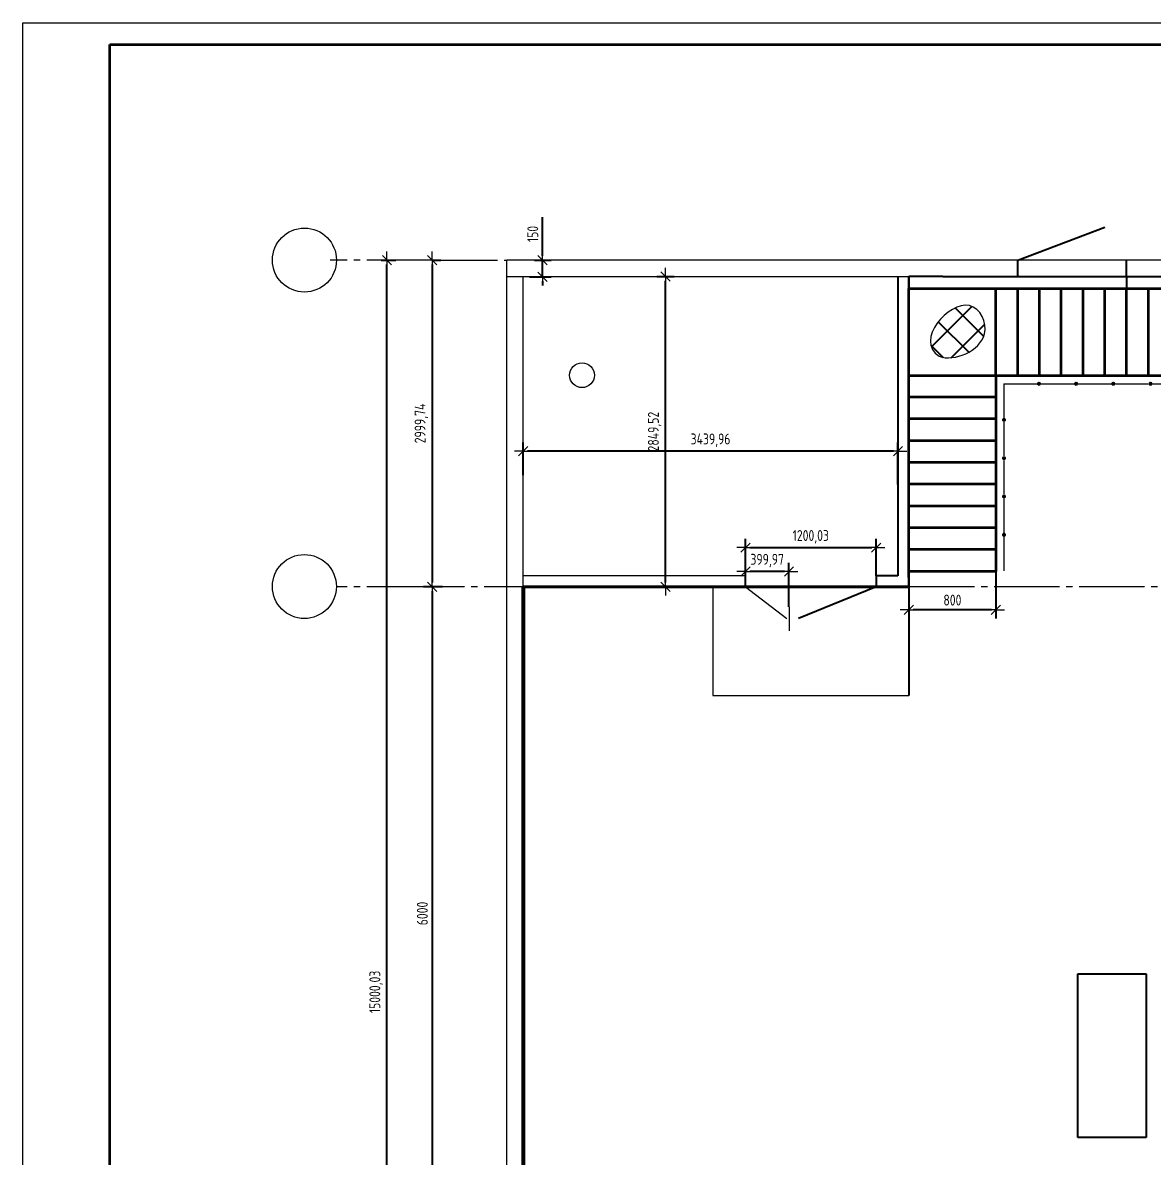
# Model space of a CAD drawing. Header units: millimetres. Extents: x -1731 to 4659, y 0 to 4165.
# Drawn here: x 0 to 259.4, y 333.5 to 594 of the extents above; entities that cross this region are included whole.
import ezdxf

# ---------------------------------------------------------------- set-up
doc = ezdxf.new("R2010")
doc.units = ezdxf.units.MM
for name, pattern in [('K5LT32774', [0]), ('K5LT32775', [0]), ('K5LT32778', [0]), ('K5LT_AXLED', [19.5, 15, -1.5, 1.5, -1.5]), ('K5LT_BASIC', [0]), ('K5LT_THIN', [0]), ('K5LT_THIN_INCLUDED_TO_HATCHING', [0])]:
    doc.linetypes.add(name, pattern=pattern)
doc.layers.add('Системный слой', color=7, linetype='Continuous')
doc.styles.add('KDIMTEXTSTYLE', font='GOST_AU.SHX', dxfattribs={"width": 0.96, "oblique": 15, "height": 5})
doc.dimstyles.new('KDIMSTYLE (0.03)', dxfattribs={"dimtxt": 5, "dimasz": 1, "dimexe": 2, "dimexo": 0, "dimgap": 1, "dimtad": 1, "dimlfac": 40, "dimtxsty": 'KDIMTEXTSTYLE', "dimsah": 1, "dimcen": 0, "dimdle": 1, "dimadec": 0, "dimazin": 0, "dimtfac": 0.667, "dimtmove": 0, "dimatfit": 3, "dimfxl": 1, "dimtvp": 1, "dimtolj": 1, "dimtzin": 0, "dimarcsym": 0})
pattern_1 = [(45, (0, 0), (-3.535534, 3.535534), []), (135, (0, 0), (-3.535534, -3.535534), [])]

# ---------------------------------------------------------------- blocks, each defined once
blk = doc.blocks.new('U17')
at = {"layer": 'Системный слой'}
for points in [[(293.61, 521.58), (293.71, 522), (293.44, 522.34), (293.01, 522.34), (292.73, 522), (292.83, 521.58), (293.22, 521.39)], [(293.61, 512.78), (293.71, 513.21), (293.44, 513.55), (293.01, 513.55), (292.73, 513.21), (292.83, 512.78), (293.22, 512.6)], [(293.61, 503.99), (293.71, 504.42), (293.44, 504.75), (293.01, 504.75), (292.73, 504.42), (292.83, 503.99), (293.22, 503.8)], [(293.61, 495.2), (293.71, 495.62), (293.44, 495.96), (293.01, 495.96), (292.73, 495.62), (292.83, 495.2), (293.22, 495.01)]]:
    blk.add_hatch(color=7, dxfattribs=at).paths.add_polyline_path(points)
at = {"layer": 'Системный слой', "color": 7, "linetype": 'K5LT32778', "lineweight": 13}
for p, q in [((293.22, 530.18), (293.22, 522.39)), ((293.22, 521.39), (293.22, 513.6)), ((293.22, 512.6), (293.22, 504.8)), ((293.22, 503.8), (293.22, 496.01)), ((293.22, 495.01), (293.22, 487.22))]:
    blk.add_line(p, q, dxfattribs=at)
blk = doc.blocks.new('U18')
at = {"layer": 'Системный слой'}
for points in [[(301.56, 529.79), (301.75, 530.18), (301.56, 530.57), (301.14, 530.67), (300.8, 530.4), (300.8, 529.96), (301.14, 529.69)], [(310.27, 530.18), (310.09, 530.57), (309.66, 530.67), (309.32, 530.4), (309.32, 529.96), (309.66, 529.69), (310.09, 529.79)], [(318.61, 529.79), (318.8, 530.18), (318.61, 530.57), (318.19, 530.67), (317.85, 530.4), (317.85, 529.96), (318.19, 529.69)], [(327.14, 529.79), (327.33, 530.18), (327.14, 530.57), (326.72, 530.67), (326.38, 530.4), (326.38, 529.96), (326.72, 529.69)], [(335.85, 530.18), (335.66, 530.57), (335.24, 530.67), (334.9, 530.4), (334.9, 529.96), (335.24, 529.69), (335.66, 529.79)], [(344.19, 529.79), (344.38, 530.18), (344.19, 530.57), (343.77, 530.67), (343.43, 530.4), (343.43, 529.96), (343.77, 529.69)], [(352.72, 529.79), (352.91, 530.18), (352.72, 530.57), (352.29, 530.67), (351.96, 530.4), (351.96, 529.96), (352.29, 529.69)], [(361.43, 530.18), (361.24, 530.57), (360.82, 530.67), (360.48, 530.4), (360.48, 529.96), (360.82, 529.69), (361.24, 529.79)], [(369.77, 529.79), (369.96, 530.18), (369.77, 530.57), (369.35, 530.67), (369.01, 530.4), (369.01, 529.96), (369.35, 529.69)], [(378.3, 529.79), (378.48, 530.18), (378.3, 530.57), (377.87, 530.67), (377.53, 530.4), (377.53, 529.96), (377.87, 529.69)], [(387.01, 530.18), (386.82, 530.57), (386.4, 530.67), (386.06, 530.4), (386.06, 529.96), (386.4, 529.69), (386.82, 529.79)], [(395.35, 529.79), (395.54, 530.18), (395.35, 530.57), (394.93, 530.67), (394.59, 530.4), (394.59, 529.96), (394.93, 529.69)], [(403.87, 529.79), (404.06, 530.18), (403.87, 530.57), (403.45, 530.67), (403.11, 530.4), (403.11, 529.96), (403.45, 529.69)], [(412.59, 530.18), (412.4, 530.57), (411.98, 530.67), (411.64, 530.4), (411.64, 529.96), (411.98, 529.69), (412.4, 529.79)]]:
    blk.add_hatch(color=7, dxfattribs=at).paths.add_polyline_path(points)
at = {"layer": 'Системный слой', "color": 7, "linetype": 'K5LT32778', "lineweight": 13}
for p, q in [((293.22, 530.18), (300.75, 530.18)), ((301.75, 530.18), (309.27, 530.18)), ((310.27, 530.18), (317.8, 530.18)), ((318.8, 530.18), (326.33, 530.18)), ((327.33, 530.18), (334.85, 530.18)), ((335.85, 530.18), (343.38, 530.18)), ((344.38, 530.18), (351.91, 530.18)), ((352.91, 530.18), (360.43, 530.18)), ((361.43, 530.18), (368.96, 530.18)), ((369.96, 530.18), (377.48, 530.18)), ((378.48, 530.18), (386.01, 530.18)), ((387.01, 530.18), (394.54, 530.18)), ((395.54, 530.18), (403.06, 530.18)), ((404.06, 530.18), (411.59, 530.18)), ((412.59, 530.18), (420.12, 530.18))]:
    blk.add_line(p, q, dxfattribs=at)
blk = doc.blocks.new('U337')
at = {"layer": 'Системный слой'}
h = blk.add_hatch(dxfattribs=at)
h.set_pattern_fill('', angle=45, style=0, pattern_type=0)
h.set_pattern_definition(pattern_1)
h.paths.add_polyline_path([(278.37, 536.49), (278.76, 536.35), (279.18, 536.25), (279.63, 536.18), (280.12, 536.14), (280.64, 536.14), (281.18, 536.17), (281.75, 536.25), (282.34, 536.36), (282.94, 536.52), (283.56, 536.71), (284.16, 536.95), (284.76, 537.23), (285.33, 537.54), (285.87, 537.87), (286.36, 538.23), (286.82, 538.61), (287.23, 539), (287.59, 539.4), (287.9, 539.81), (288.17, 540.22), (288.4, 540.64), (288.58, 541.06), (288.72, 541.49), (288.77, 541.69), (288.81, 541.89), (288.87, 542.3), (288.9, 542.75), (288.89, 543.22), (288.84, 543.7), (288.74, 544.18), (288.61, 544.67), (288.44, 545.14), (288.23, 545.59), (288, 546.02), (287.73, 546.42), (287.44, 546.78), (287.13, 547.1), (286.8, 547.38), (286.46, 547.62), (286.12, 547.82), (285.76, 547.98), (285.4, 548.09), (285.13, 548.15), (284.91, 548.18), (284.52, 548.2), (284.12, 548.18), (283.7, 548.13), (283.25, 548.03), (282.79, 547.9), (282.32, 547.72), (281.83, 547.49), (281.32, 547.22), (280.81, 546.9), (280.29, 546.53), (279.77, 546.12), (279.27, 545.66), (278.79, 545.17), (278.34, 544.66), (277.92, 544.13), (277.56, 543.59), (277.24, 543.06), (276.98, 542.54), (276.76, 542.03), (276.59, 541.53), (276.47, 541.05), (276.39, 540.59), (276.35, 540.14), (276.35, 539.72), (276.4, 539.31), (276.48, 538.92), (276.6, 538.54), (276.76, 538.19), (276.95, 537.85), (277.18, 537.54), (277.44, 537.24), (277.73, 536.96), (278.06, 536.7)])
h = blk.add_hatch(dxfattribs=at)
h.set_pattern_fill('', angle=45, style=0, pattern_type=0)
h.set_pattern_definition(pattern_1)
h.paths.add_polyline_path([(350.98, 537.61), (351.37, 537.47), (351.79, 537.37), (352.24, 537.3), (352.73, 537.26), (353.24, 537.26), (353.79, 537.29), (354.36, 537.36), (354.95, 537.48), (355.55, 537.63), (356.16, 537.83), (356.77, 538.07), (357.37, 538.35), (357.94, 538.65), (358.47, 538.99), (358.97, 539.35), (359.43, 539.73), (359.83, 540.12), (360.2, 540.52), (360.51, 540.92), (360.78, 541.34), (361.01, 541.76), (361.19, 542.18), (361.33, 542.6), (361.38, 542.81), (361.42, 543.01), (361.48, 543.41), (361.51, 543.87), (361.5, 544.34), (361.44, 544.82), (361.35, 545.3), (361.22, 545.78), (361.05, 546.26), (360.84, 546.71), (360.6, 547.14), (360.34, 547.54), (360.05, 547.9), (359.74, 548.22), (359.41, 548.5), (359.07, 548.74), (358.73, 548.94), (358.37, 549.09), (358.01, 549.21), (357.74, 549.27), (357.52, 549.3), (357.13, 549.32), (356.73, 549.3), (356.3, 549.25), (355.86, 549.15), (355.4, 549.02), (354.93, 548.83), (354.43, 548.61), (353.93, 548.34), (353.42, 548.02), (352.9, 547.65), (352.38, 547.23), (351.88, 546.78), (351.39, 546.29), (350.94, 545.78), (350.53, 545.25), (350.17, 544.71), (349.85, 544.18), (349.58, 543.66), (349.37, 543.15), (349.2, 542.65), (349.07, 542.17), (348.99, 541.71), (348.96, 541.26), (348.96, 540.83), (349.01, 540.42), (349.09, 540.03), (349.21, 539.66), (349.37, 539.31), (349.56, 538.97), (349.79, 538.65), (350.05, 538.36), (350.34, 538.08), (350.67, 537.81)])
at = {"layer": 'Системный слой', "color": 5, "linetype": 'K5LT_BASIC', "lineweight": 35, "true_color": 0x0000ff}
for p, q in [((271.4, 485.67), (271.4, 552.07)), ((271.4, 552.07), (446.08, 552.07)), ((291.36, 531.99), (291.36, 551.95)), ((296.36, 531.99), (296.36, 551.95)), ((301.36, 531.99), (301.36, 551.95)), ((306.36, 531.99), (306.36, 551.95)), ((311.36, 531.99), (311.36, 551.95)), ((316.36, 531.99), (316.36, 551.95)), ((321.36, 531.99), (321.36, 551.95)), ((326.36, 531.99), (326.36, 551.95)), ((331.36, 531.99), (331.36, 551.95)), ((336.36, 531.99), (336.36, 551.95)), ((341.36, 531.99), (341.36, 551.95)), ((346.36, 531.99), (346.36, 551.95)), ((366.36, 531.99), (366.36, 551.95)), ((371.36, 531.99), (371.36, 551.95)), ((376.36, 531.99), (376.36, 551.95)), ((381.36, 531.99), (381.36, 551.95)), ((386.36, 531.99), (386.36, 551.95)), ((391.36, 531.99), (391.36, 551.95)), ((396.36, 531.99), (396.36, 551.95)), ((401.36, 531.99), (401.36, 551.95)), ((406.36, 531.99), (406.36, 551.95)), ((411.36, 531.99), (411.36, 551.95)), ((416.36, 531.99), (416.36, 551.95)), ((421.36, 531.99), (421.36, 551.95)), ((426.36, 531.99), (271.4, 531.99)), ((291.36, 531.99), (291.36, 487.11)), ((291.36, 527.11), (271.4, 527.11)), ((291.36, 522.11), (271.4, 522.11)), ((291.36, 517.11), (271.4, 517.11)), ((291.36, 512.11), (271.4, 512.11)), ((291.36, 507.11), (271.4, 507.11)), ((291.36, 502.11), (271.4, 502.11)), ((291.36, 497.11), (271.4, 497.11)), ((291.36, 492.11), (271.4, 492.11)), ((291.36, 487.11), (271.4, 487.11))]:
    blk.add_line(p, q, dxfattribs=at)
at = {"layer": 'Системный слой', "color": 7, "linetype": 'K5LT_THIN_INCLUDED_TO_HATCHING', "lineweight": 13}
for points in [[(350.98, 537.61), (345.21, 541.27), (357.29, 555), (364.45, 540.44), (354.32, 536.3), (350.98, 537.61)], [(278.37, 536.49), (272.61, 540.15), (284.68, 553.88), (291.84, 539.32), (281.71, 535.18), (278.37, 536.49)]]:
    blk.add_open_spline(points, degree=3, knots=[0, 0, 0, 0, 2.16309, 3.302206, 5, 5, 5, 5], dxfattribs=at)
blk = doc.blocks.new('KDIMARROW_03')
at = {"layer": 'Системный слой', "color": 0, "linetype": 'K5LT_THIN', "lineweight": 13}
for p, q in [((-1.06, -1.06), (1.06, 1.06)), ((0, 0), (-1, 0)), ((0, 0), (2, 0))]:
    blk.add_line(p, q, dxfattribs=at)
blk = doc.blocks.new('D82')
at = {"layer": 'Defpoints', "color": 0, "transparency": 16777216}
for p in [(96.28, 464.5), (93.93, 314.5), (96.28, 314.5)]:
    blk.add_point(p, dxfattribs=at)
at = {"layer": 'Системный слой', "color": 0, "lineweight": -2, "transparency": 16777216}
for p, q in [((96.28, 464.5), (91.95, 464.5)), ((93.95, 463.5), (93.93, 315.5)), ((96.28, 314.5), (91.93, 314.5))]:
    blk.add_line(p, q, dxfattribs=at)
for p, rotation in [((93.95, 464.5), 89.99296930950462), ((93.93, 314.5), 269.9929693095046)]:
    blk.add_blockref('KDIMARROW_03', p, dxfattribs=dict(at, rotation=rotation))
at = {"layer": 'Системный слой', "color": 7, "transparency": 16777216, "insert": (91.69, 389.5), "char_height": 5, "attachment_point": 5, "rotation": 89.993, "style": 'KDIMTEXTSTYLE'}
blk.add_mtext('\\A1;\\H2.5;\\W0.965;\\Q0;6000', dxfattribs=at)
blk = doc.blocks.new('D89')
at = {"layer": 'Defpoints', "color": 0, "transparency": 16777216}
for p in [(93.95, 539.49), (93.95, 464.5), (93.95, 464.5)]:
    blk.add_point(p, dxfattribs=at)
at = {"layer": 'Системный слой', "color": 0, "lineweight": -2, "transparency": 16777216}
for p, q in [((93.95, 539.49), (95.95, 539.49)), ((93.95, 538.49), (93.95, 465.5)), ((93.95, 464.5), (91.95, 464.5))]:
    blk.add_line(p, q, dxfattribs=at)
for p, rotation in [((93.95, 539.49), 90), ((93.95, 464.5), 270)]:
    blk.add_blockref('KDIMARROW_03', p, dxfattribs=dict(at, rotation=rotation))
at = {"layer": 'Системный слой', "color": 7, "transparency": 16777216, "insert": (91.46, 502), "char_height": 5, "attachment_point": 5, "rotation": 90, "style": 'KDIMTEXTSTYLE'}
blk.add_mtext('\\A1;\\H2.5;\\W0.965;\\Q0;2999,74', dxfattribs=at)
blk = doc.blocks.new('D91')
at = {"layer": 'Defpoints', "color": 0, "transparency": 16777216}
for p in [(82.24, 539.49), (83.57, 539.49), (86.28, 164.49)]:
    blk.add_point(p, dxfattribs=at)
at = {"layer": 'Системный слой', "color": 0, "lineweight": -2, "transparency": 16777216}
for p, q in [((82.24, 539.49), (85.57, 539.49)), ((83.57, 165.49), (83.57, 538.49)), ((86.28, 164.49), (81.57, 164.49))]:
    blk.add_line(p, q, dxfattribs=at)
for p, rotation in [((83.57, 539.49), 90), ((83.57, 164.49), 270)]:
    blk.add_blockref('KDIMARROW_03', p, dxfattribs=dict(at, rotation=rotation))
at = {"layer": 'Системный слой', "color": 7, "transparency": 16777216, "insert": (81.08, 371.49), "char_height": 5, "attachment_point": 5, "rotation": 90, "style": 'KDIMTEXTSTYLE'}
blk.add_mtext('\\A1;\\H2.5;\\W0.965;\\Q0;15000,03', dxfattribs=at)
blk = doc.blocks.new('D111')
at = {"layer": 'Defpoints', "color": 0, "transparency": 16777216}
for p in [(195.81, 473.49), (165.81, 467.01), (195.81, 467)]:
    blk.add_point(p, dxfattribs=at)
at = {"layer": 'Системный слой', "color": 0, "lineweight": -2, "transparency": 16777216}
for p, q in [((165.81, 467.01), (165.81, 475.49)), ((195.81, 467), (195.81, 475.49)), ((166.81, 473.49), (194.81, 473.49))]:
    blk.add_line(p, q, dxfattribs=at)
at = {"layer": 'Системный слой', "color": 0, "lineweight": -2, "transparency": 16777216, "rotation": 180}
blk.add_blockref('KDIMARROW_03', (165.81, 473.49), dxfattribs=at)
at = {"layer": 'Системный слой', "color": 0, "lineweight": -2, "transparency": 16777216}
blk.add_blockref('KDIMARROW_03', (195.81, 473.49), dxfattribs=at)
at = {"layer": 'Системный слой', "color": 7, "transparency": 16777216, "insert": (180.81, 475.98), "char_height": 5, "attachment_point": 5, "style": 'KDIMTEXTSTYLE'}
blk.add_mtext('\\A1;\\H2.5;\\W0.965;\\Q0;1200,03', dxfattribs=at)
blk = doc.blocks.new('D112')
at = {"layer": 'Defpoints', "color": 0, "transparency": 16777216}
for p in [(114.81, 495.66), (114.81, 490.11), (200.81, 488.02)]:
    blk.add_point(p, dxfattribs=at)
at = {"layer": 'Системный слой', "color": 0, "lineweight": -2, "transparency": 16777216}
for p, q in [((114.81, 490.11), (114.81, 497.66)), ((200.81, 488.02), (200.81, 497.66)), ((199.81, 495.66), (115.81, 495.66))]:
    blk.add_line(p, q, dxfattribs=at)
at = {"layer": 'Системный слой', "color": 0, "lineweight": -2, "transparency": 16777216, "rotation": 180}
blk.add_blockref('KDIMARROW_03', (114.81, 495.66), dxfattribs=at)
at = {"layer": 'Системный слой', "color": 0, "lineweight": -2, "transparency": 16777216}
blk.add_blockref('KDIMARROW_03', (200.81, 495.66), dxfattribs=at)
at = {"layer": 'Системный слой', "color": 7, "transparency": 16777216, "insert": (157.81, 498.15), "char_height": 5, "attachment_point": 5, "style": 'KDIMTEXTSTYLE'}
blk.add_mtext('\\A1;\\H2.5;\\W0.965;\\Q0;3439,96', dxfattribs=at)
blk = doc.blocks.new('D113')
at = {"layer": 'Defpoints', "color": 0, "transparency": 16777216}
for p in [(145.46, 535.74), (147.48, 535.74), (144.63, 464.5)]:
    blk.add_point(p, dxfattribs=at)
at = {"layer": 'Системный слой', "color": 0, "lineweight": -2, "transparency": 16777216}
for p, q in [((145.46, 535.74), (149.48, 535.74)), ((147.48, 465.5), (147.48, 534.74)), ((144.63, 464.5), (149.48, 464.5))]:
    blk.add_line(p, q, dxfattribs=at)
for p, rotation in [((147.48, 535.74), 90), ((147.48, 464.5), 270)]:
    blk.add_blockref('KDIMARROW_03', p, dxfattribs=dict(at, rotation=rotation))
at = {"layer": 'Системный слой', "color": 7, "transparency": 16777216, "insert": (144.99, 500.12), "char_height": 5, "attachment_point": 5, "rotation": 90, "style": 'KDIMTEXTSTYLE'}
blk.add_mtext('\\A1;\\H2.5;\\W0.965;\\Q0;2849,52', dxfattribs=at)
blk = doc.blocks.new('D139')
at = {"layer": 'Defpoints', "color": 0, "transparency": 16777216}
for p in [(203.31, 468.03), (223.28, 468.03), (203.31, 459.19)]:
    blk.add_point(p, dxfattribs=at)
at = {"layer": 'Системный слой', "color": 0, "lineweight": -2, "transparency": 16777216}
for p, q in [((203.31, 468.03), (203.31, 457.19)), ((223.28, 468.03), (223.28, 457.19)), ((222.28, 459.19), (204.31, 459.19))]:
    blk.add_line(p, q, dxfattribs=at)
at = {"layer": 'Системный слой', "color": 0, "lineweight": -2, "transparency": 16777216, "rotation": 180}
blk.add_blockref('KDIMARROW_03', (203.31, 459.19), dxfattribs=at)
at = {"layer": 'Системный слой', "color": 0, "lineweight": -2, "transparency": 16777216}
blk.add_blockref('KDIMARROW_03', (223.28, 459.19), dxfattribs=at)
at = {"layer": 'Системный слой', "color": 7, "lineweight": 25, "transparency": 16777216, "insert": (213.3, 461.44), "char_height": 5, "attachment_point": 5, "style": 'KDIMTEXTSTYLE'}
blk.add_mtext('\\A1;\\H2.5;\\W0.965;\\Q0;\\H2.5;\\W0.965;\\Q0;\\Q0;800', dxfattribs=at)
blk = doc.blocks.new('D140')
at = {"layer": 'Defpoints', "color": 0, "transparency": 16777216}
for p in [(165.81, 468.03), (165.81, 464.51), (175.81, 459.86)]:
    blk.add_point(p, dxfattribs=at)
at = {"layer": 'Системный слой', "color": 0, "lineweight": -2, "transparency": 16777216}
for p, q in [((165.81, 464.51), (165.81, 470.03)), ((175.81, 459.86), (175.81, 470.03)), ((174.81, 468.03), (166.81, 468.03))]:
    blk.add_line(p, q, dxfattribs=at)
at = {"layer": 'Системный слой', "color": 0, "lineweight": -2, "transparency": 16777216, "rotation": 180}
blk.add_blockref('KDIMARROW_03', (165.81, 468.03), dxfattribs=at)
at = {"layer": 'Системный слой', "color": 0, "lineweight": -2, "transparency": 16777216}
blk.add_blockref('KDIMARROW_03', (175.81, 468.03), dxfattribs=at)
at = {"layer": 'Системный слой', "color": 7, "transparency": 16777216, "insert": (170.81, 470.52), "char_height": 5, "attachment_point": 5, "style": 'KDIMTEXTSTYLE'}
blk.add_mtext('\\A1;\\H2.5;\\W0.965;\\Q0;399,97', dxfattribs=at)
blk = doc.blocks.new('D143')
at = {"layer": 'Defpoints', "color": 0, "transparency": 16777216}
for p in [(117.43, 539.49), (116.24, 535.68), (119.28, 535.68)]:
    blk.add_point(p, dxfattribs=at)
at = {"layer": 'Системный слой', "color": 0, "lineweight": -2, "transparency": 16777216}
for p, q in [((119.28, 540.49), (119.28, 549.36)), ((117.43, 539.49), (121.28, 539.49)), ((119.28, 535.68), (119.28, 539.49)), ((116.24, 535.68), (121.28, 535.68)), ((119.28, 534.68), (119.28, 533.68))]:
    blk.add_line(p, q, dxfattribs=at)
for p, rotation in [((119.28, 539.49), 270), ((119.28, 535.68), 90)]:
    blk.add_blockref('KDIMARROW_03', p, dxfattribs=dict(at, rotation=rotation))
at = {"layer": 'Системный слой', "color": 7, "transparency": 16777216, "insert": (117.03, 545.49), "char_height": 5, "attachment_point": 5, "rotation": 90, "style": 'KDIMTEXTSTYLE'}
blk.add_mtext('\\A1;\\H2.5;\\W0.965;\\Q0;\\H2.5;\\W0.965;\\Q0;\\Q0;150', dxfattribs=at)

msp = doc.modelspace()

# ---------------------------------------------------------------- linework, layer by layer
at = {"color": 7, "linetype": 'K5LT_THIN', "lineweight": 13}
for p, q in [((0, 0), (0, 594)), ((0, 594), (841, 594))]:
    msp.add_line(p, q, dxfattribs=at)
at = {"color": 7, "linetype": 'K5LT_BASIC', "lineweight": 35}
for p, q in [((20, 5), (20, 589)), ((20, 589), (836, 589))]:
    msp.add_line(p, q, dxfattribs=at)
at = {"layer": 'Системный слой', "color": 8, "linetype": 'K5LT_THIN', "lineweight": 25}
for p, q in [((228.28061, 539.49183), (248.28061, 547.04143)), ((228.28061, 535.72478), (228.28061, 539.49183)), ((253.28061, 535.71834), (253.28061, 539.49183)), ((200.81364, 535.72925), (200.81364, 466.9986)), ((203.31364, 535.72883), (203.31364, 464.49819)), ((253.28061, 535.71834), (253.28061, 532.87908)), ((195.81364, 467.00232), (195.81364, 464.50232)), ((200.81364, 466.9986), (195.81364, 466.9986)), ((195.81364, 464.50232), (178.02251, 457.18866)), ((195.81364, 464.50232), (203.31364, 464.49819)), ((203.31364, 464.49819), (203.31384, 439.51056)), ((242.08476, 375.60916), (257.73476, 375.60916)), ((242.08476, 338.10916), (242.08476, 375.60916)), ((257.73476, 375.60916), (257.73476, 338.10916)), ((257.73476, 338.10916), (242.08476, 338.10916))]:
    msp.add_line(p, q, dxfattribs=at)
at = {"layer": 'Системный слой', "color": 8, "linetype": 'K5LT_AXLED', "lineweight": 13}
for p, q in [((93.95195, 539.49182), (70.53509, 539.49321)), ((93.95195, 539.49182), (111.06475, 539.49183)), ((93.95195, 464.49837), (71.98855, 464.48934)), ((491.37012, 464.49846), (96.27604, 464.49846))]:
    msp.add_line(p, q, dxfattribs=at)
at = {"layer": 'Системный слой', "color": 8, "linetype": 'K5LT_THIN', "lineweight": 13}
for p, q in [((486.06475, 539.49183), (111.06475, 539.49183)), ((111.06475, 339.48896), (111.06475, 539.49183)), ((482.31475, 535.68051), (111.06474, 535.68051)), ((165.8128, 467.01249), (114.86309, 467.01249)), ((165.8128, 467.01249), (165.8128, 464.51249)), ((114.81475, 464.49811), (158.31141, 464.49811)), ((158.31141, 464.49811), (158.31141, 439.51056)), ((158.3128, 464.51056), (195.81364, 464.51056)), ((165.81364, 464.50919), (175.29159, 457.18866)), ((175.8128, 459.86166), (175.8128, 454.35382)), ((158.3128, 439.51056), (203.31384, 439.51056)), ((111.06475, 170.81801), (111.06475, 339.48896))]:
    msp.add_line(p, q, dxfattribs=at)
at = {"layer": 'Системный слой', "color": 8, "linetype": 'K5LT_THIN_INCLUDED_TO_HATCHING', "lineweight": 13}
for p, q in [((114.81475, 339.48896), (114.81475, 535.74183)), ((114.81475, 170.81801), (114.81475, 339.48896))]:
    msp.add_line(p, q, dxfattribs=at)
at = {"layer": 'Системный слой', "color": 8, "linetype": 'K5LT32775', "lineweight": 25}
for p in [(203.31364, 464.49819), (211.08765, 535.72531)]:
    msp.add_line(p, (203.31364, 535.72883), dxfattribs=at)
at = {"layer": 'Системный слой', "color": 8, "linetype": 'K5LT32774', "lineweight": 25}
msp.add_line((211.08765, 535.72531), (482.31475, 535.71705), dxfattribs=at)
at = {"layer": 'Системный слой', "color": 8, "linetype": 'K5LT_BASIC', "lineweight": 25}
msp.add_line((238.28061, 514.91211), (238.28061, 532.87908), dxfattribs=at)
at = {"layer": 'Системный слой', "color": 8, "linetype": 'K5LT32774', "lineweight": 40}
msp.add_line((114.81475, 464.49811), (203.31364, 464.49819), dxfattribs=at)
at = {"layer": 'Системный слой', "color": 8, "linetype": 'K5LT32775', "lineweight": 53}
msp.add_line((114.81475, 464.49811), (114.81475, 170.81801), dxfattribs=at)
at = {"layer": 'Системный слой', "color": 8, "linetype": 'K5LT_THIN', "lineweight": 13}
for centre, radius in [((64.64407, 539.49378), 7.34292), ((64.64563, 539.49378), 7.34292), ((128.31947, 513.07534), 2.85077), ((64.62566, 464.56173), 7.34292), ((64.62723, 464.56173), 7.34292)]:
    msp.add_circle(centre, radius, dxfattribs=at)

# ---------------------------------------------------------------- block references
at = {"layer": 'Системный слой', "color": 8, "lineweight": 25}
for name in ['U337', 'U17', 'U18']:
    msp.add_blockref(name, (-68.08436, -19.07309), dxfattribs=at)

# ---------------------------------------------------------------- dimensions: what is measured, and where the dimension line sits
at = {"layer": 'Системный слой', "color": 8}
dim = msp.add_linear_dim(base=(119.28169, 535.68051), p1=(117.42957, 539.49183), p2=(116.24421, 535.68051), angle=90, text='\\H2.5;\\W0.965;\\Q0;\\H2.5;\\W0.965;\\Q0;\\Q0;150', dimstyle='KDIMSTYLE (0.03)', override={"dimexo": 0, "dimblk1": 'KDIMARROW_03', "dimblk2": 'KDIMARROW_03', "dimse1": 0, "dimse2": 0, "dimclrt": 7, "dimtolj": 1}, dxfattribs=at)
dim.commit()
dim.dimension.update_dxf_attribs({"geometry": 'D143', "text_midpoint": (119.28169, 545.49116), "dimtype": 160})
for base, p1, p2, angle, picture, middle in [((83.56841, 539.49252), (86.2832, 164.49183), (82.24352, 539.49252), 90, 'D91', (83.56841, 371.49252)), ((93.95195, 464.49837), (93.95195, 539.49182), (93.95195, 464.49837), 90, 'D89', (93.95195, 501.9951)), ((147.48094, 535.73615), (144.63134, 464.49813), (145.46323, 535.73615), 90, 'D113', (147.48094, 500.11714)), ((93.93355, 314.49838), (96.27604, 464.49809), (96.27604, 314.49809), 89.9929693, 'D82', (93.94275, 389.49838))]:
    dim = msp.add_linear_dim(base=base, p1=p1, p2=p2, angle=angle, dimstyle='KDIMSTYLE (0.03)', override={"dimexo": 0, "dimpost": '\\H2.5;\\W0.965;\\Q0;<>', "dimblk1": 'KDIMARROW_03', "dimblk2": 'KDIMARROW_03', "dimse1": 0, "dimse2": 0, "dimclrt": 7, "dimtolj": 1}, dxfattribs=at)
    dim.commit()
    dim.dimension.update_dxf_attribs({"geometry": picture, "text_midpoint": middle, "dimtype": 160})
for base, p1, p2, picture, middle in [((114.81475, 495.65943), (200.81364, 488.02462), (114.81475, 490.10684), 'D112', (157.81419, 495.65943)), ((195.81364, 473.48724), (165.8128, 467.01249), (195.81364, 466.9986), 'D111', (180.81322, 473.48724)), ((165.81364, 468.03218), (175.8128, 459.86166), (165.81364, 464.50919), 'D140', (170.81322, 468.03218))]:
    dim = msp.add_linear_dim(base=base, p1=p1, p2=p2, dimstyle='KDIMSTYLE (0.03)', override={"dimexo": 0, "dimpost": '\\H2.5;\\W0.965;\\Q0;<>', "dimblk1": 'KDIMARROW_03', "dimblk2": 'KDIMARROW_03', "dimse1": 0, "dimse2": 0, "dimclrt": 7, "dimtolj": 1}, dxfattribs=at)
    dim.commit()
    dim.dimension.update_dxf_attribs({"geometry": picture, "text_midpoint": middle, "dimtype": 160})
at = {"layer": 'Системный слой', "color": 8, "lineweight": 25}
dim = msp.add_linear_dim(base=(203.31364, 459.18866), p1=(223.28061, 468.03218), p2=(203.31364, 468.03218), text='\\H2.5;\\W0.965;\\Q0;\\H2.5;\\W0.965;\\Q0;\\Q0;800', dimstyle='KDIMSTYLE (0.03)', override={"dimexo": 0, "dimblk1": 'KDIMARROW_03', "dimblk2": 'KDIMARROW_03', "dimse1": 0, "dimse2": 0, "dimclrt": 7, "dimtolj": 1}, dxfattribs=at)
dim.commit()
dim.dimension.update_dxf_attribs({"geometry": 'D139', "text_midpoint": (213.29713, 459.18866), "dimtype": 160})

doc.saveas('drawing.dxf')
